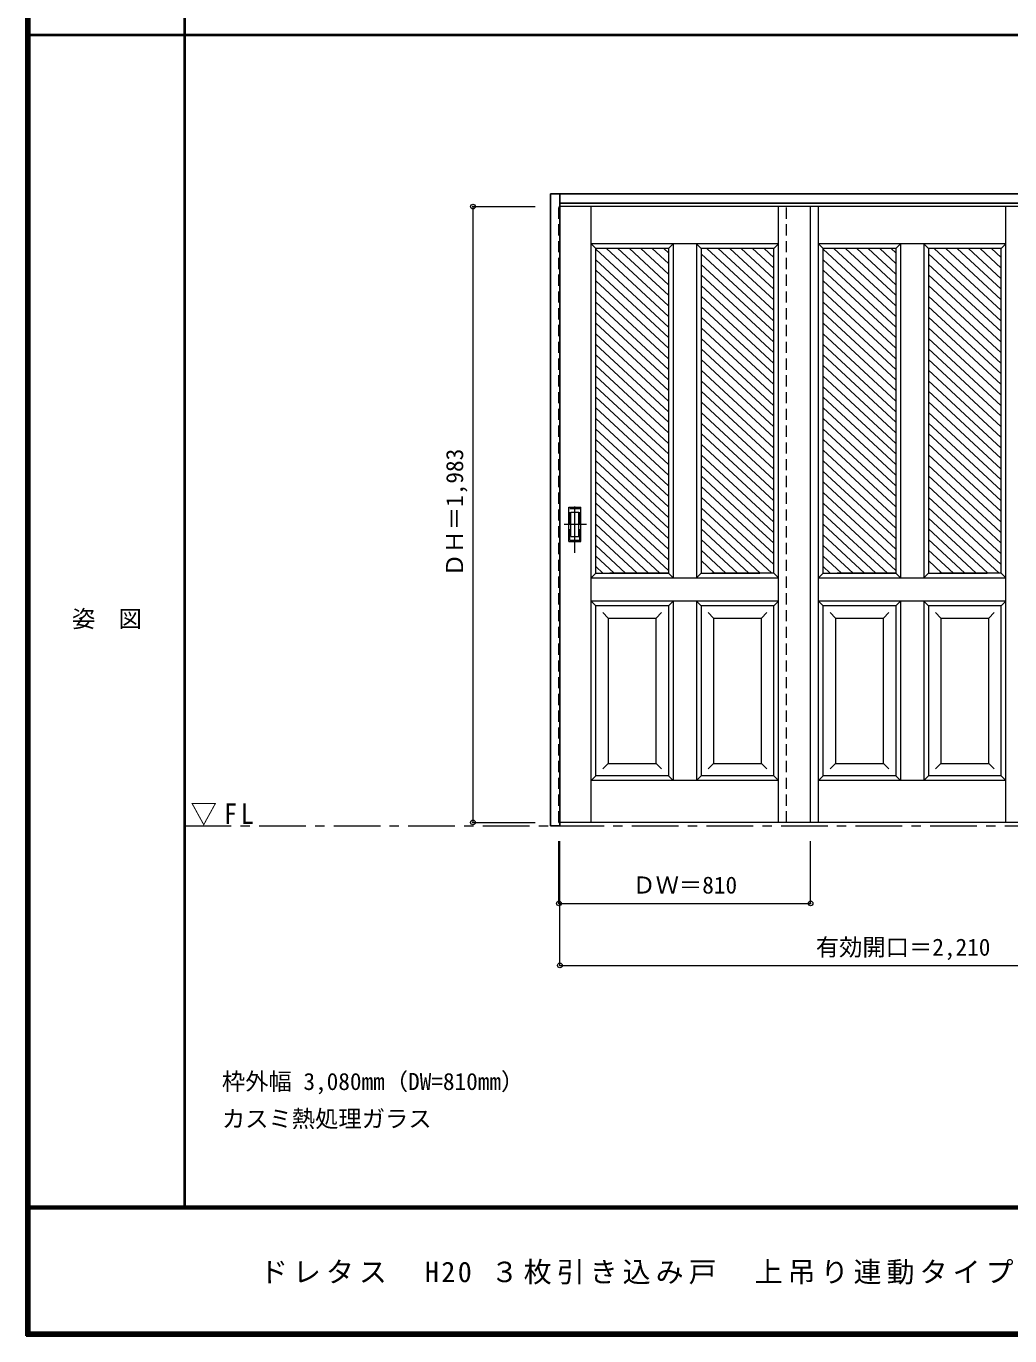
# Model space of a CAD drawing. Units: millimetres, scale not verified. Extents: x -6000 to 5700, y -4307 to 4175.
# Drawn here: x -6000 to -2834, y -4205 to 12 of the extents above; entities that cross this region are included whole.
import ezdxf
from ezdxf.enums import TextEntityAlignment as Align

# ---------------------------------------------------------------- set-up
doc = ezdxf.new("R2010")
doc.units = ezdxf.units.MM
doc.header["$LTSCALE"] = 30
doc.header["$PDMODE"] = 32
doc.header["$PDSIZE"] = 15
doc.linetypes.add('CHAIN1', pattern=[8, 5, -1, 1, -1])
doc.linetypes.add('DASHED1', pattern=[1.8, 1.2, -0.6])
for name, color, linetype, lineweight in [('0-1_通り芯', 7, 'CHAIN1', 18), ('0-2_扉', 7, 'Continuous', 18), ('0-4_枠', 3, 'Continuous', 25), ('0-6_引手', 7, 'Continuous', 18), ('0-B_寸法', 7, 'Continuous', 9), ('0-C_ハッチ', 4, 'Continuous', 9), ('F-1_枠', 6, 'Continuous', 40)]:
    doc.layers.add(name, color=color, linetype=linetype, lineweight=lineweight)
doc.layers.add('0-A_文字', color=7, linetype='Continuous')
doc.layers.add('F-A_文字', color=7, linetype='Continuous')
doc.styles.add('ＭＳ ゴシック', font='')
doc.styles.get('ＭＳ ゴシック').set_extended_font_data('MS Gothic')

msp = doc.modelspace()

# ---------------------------------------------------------------- linework, layer by layer
at = {"layer": '0-1_通り芯'}
msp.add_line((-5490, -2562.5), (100, -2562.5), dxfattribs=at)
at = {"layer": '0-2_扉', "color": 4, "linetype": 'DASHED1', "lineweight": 9}
for p, q in [((-4285, -2552), (-4285, -569)), ((-4285, -569), (-4282, -569)), ((-4285, -2552), (-4282, -2552))]:
    msp.add_line(p, q, dxfattribs=at)
at = {"layer": '0-2_扉'}
for p, q in [((-3475, -569), (-4282, -569)), ((-4181.5, -2552), (-4181.5, -569)), ((-3578.5, -2552), (-3578.5, -569)), ((-2743, -569), (-3550, -569)), ((-3475, -2552), (-3475, -569)), ((-3449.5, -2552), (-3449.5, -569)), ((-2846.5, -2552), (-2846.5, -569)), ((-4181.5, -689), (-4166.5, -704)), ((-3920, -689), (-4181.5, -689)), ((-3932.5, -704), (-4166.5, -704)), ((-4166.5, -1749), (-4166.5, -704)), ((-3932.5, -704), (-3917.79, -689.29)), ((-3932.5, -704), (-3932.5, -992)), ((-3578.5, -689), (-3920, -689)), ((-3917.5, -689), (-3917.5, -1764)), ((-3827.5, -704), (-3842.5, -689)), ((-3842.5, -689), (-3842.5, -1764)), ((-3827.5, -704), (-3827.5, -992)), ((-3593.5, -1617.76), (-3593.5, -704)), ((-3449.5, -689), (-3434.5, -704)), ((-3188, -689), (-3449.5, -689)), ((-3200.5, -704), (-3434.5, -704)), ((-3434.5, -1749), (-3434.5, -704)), ((-3200.5, -704), (-3185.79, -689.29)), ((-3200.5, -704), (-3200.5, -992)), ((-2846.5, -689), (-3188, -689)), ((-3185.5, -689), (-3185.5, -1764)), ((-3095.5, -704), (-3110.5, -689)), ((-3110.5, -689), (-3110.5, -1764)), ((-3095.5, -704), (-3095.5, -992)), ((-2861.5, -1617.76), (-2861.5, -704)), ((-3593.69, -887), (-3593.5, -887)), ((-2861.69, -887), (-2861.5, -887)), ((-3932.5, -992), (-3932.5, -1749)), ((-3827.5, -992), (-3827.5, -1749)), ((-3200.5, -992), (-3200.5, -1749)), ((-3095.5, -992), (-3095.5, -1749)), ((-3593.5, -1749), (-3593.5, -1606.95)), ((-2861.5, -1749), (-2861.5, -1606.95)), ((-4166.5, -1749), (-3932.5, -1749)), ((-3932.5, -1749), (-4121.5, -1749)), ((-3917.5, -1764), (-3932.5, -1749)), ((-3917.5, -1764), (-3578.5, -1764)), ((-3827.5, -1749), (-3842.5, -1764)), ((-3827.5, -1749), (-3638.5, -1749)), ((-3593.5, -1749), (-3792.5, -1749)), ((-3578.5, -1764), (-3593.5, -1749)), ((-3434.5, -1749), (-3200.5, -1749)), ((-3200.5, -1749), (-3389.5, -1749)), ((-3185.5, -1764), (-3200.5, -1749)), ((-3185.5, -1764), (-2846.5, -1764)), ((-3095.5, -1749), (-3110.5, -1764)), ((-3095.5, -1749), (-2906.5, -1749)), ((-2861.5, -1749), (-3060.5, -1749)), ((-2846.5, -1764), (-2861.5, -1749)), ((-3917.5, -1839), (-4181.5, -1839)), ((-3932.5, -1854), (-4166.5, -1854)), ((-3917.5, -1839), (-3932.5, -1854)), ((-3932.5, -1854), (-3932.5, -2402)), ((-3917.5, -1839), (-3917.5, -2417)), ((-3578.5, -1839), (-3917.5, -1839)), ((-3842.5, -1839), (-3842.5, -2417)), ((-3827.5, -1854), (-3842.5, -1839)), ((-3827.5, -1854), (-3827.5, -2402)), ((-3593.5, -2402), (-3593.5, -1854)), ((-3185.5, -1839), (-3449.5, -1839)), ((-3200.5, -1854), (-3434.5, -1854)), ((-3185.5, -1839), (-3200.5, -1854)), ((-3200.5, -1854), (-3200.5, -2402)), ((-3185.5, -1839), (-3185.5, -2417)), ((-2846.5, -1839), (-3185.5, -1839)), ((-3110.5, -1839), (-3110.5, -2417)), ((-3095.5, -1854), (-3110.5, -1839)), ((-3095.5, -1854), (-3095.5, -2402)), ((-2861.5, -2402), (-2861.5, -1854)), ((-4126.5, -1894), (-4144.18, -1876.32)), ((-4126.5, -1894), (-3972.5, -1894)), ((-4126.5, -1894), (-4126.5, -2362)), ((-3972.5, -1894), (-3954.82, -1876.32)), ((-3972.5, -2360.57), (-3972.5, -1894)), ((-3787.54, -1894), (-3805.21, -1876.32)), ((-3787.54, -1894), (-3633.5, -1894)), ((-3787.5, -1894), (-3787.5, -2362)), ((-3633.54, -1894), (-3615.86, -1876.32)), ((-3633.5, -2362), (-3633.5, -1894)), ((-3394.5, -1894), (-3412.18, -1876.32)), ((-3394.5, -1894), (-3240.5, -1894)), ((-3394.5, -1894), (-3394.5, -2362)), ((-3240.5, -1894), (-3222.82, -1876.32)), ((-3240.5, -2360.57), (-3240.5, -1894)), ((-3055.54, -1894), (-3073.21, -1876.32)), ((-3055.54, -1894), (-2901.5, -1894)), ((-3055.5, -1894), (-3055.5, -2362)), ((-2901.54, -1894), (-2883.86, -1876.32)), ((-2901.5, -2362), (-2901.5, -1894)), ((-3972.5, -2362), (-3972.5, -2360.57)), ((-3633.5, -2362), (-3633.5, -2360.57)), ((-3240.5, -2362), (-3240.5, -2360.57)), ((-2901.5, -2362), (-2901.5, -2360.57)), ((-4126.5, -2362), (-4144.18, -2379.68)), ((-4126.5, -2362), (-3972.5, -2362)), ((-3972.5, -2362), (-3954.82, -2379.68)), ((-3932.5, -2402), (-3917.5, -2417)), ((-3827.5, -2402), (-3842.5, -2417)), ((-3593.5, -2402), (-3827.5, -2402)), ((-3787.5, -2362), (-3805.18, -2379.68)), ((-3787.5, -2362), (-3633.5, -2362)), ((-3633.5, -2362), (-3615.82, -2379.68)), ((-3394.5, -2362), (-3412.18, -2379.68)), ((-3394.5, -2362), (-3240.5, -2362)), ((-3240.5, -2362), (-3222.82, -2379.68)), ((-3200.5, -2402), (-3185.5, -2417)), ((-3095.5, -2402), (-3110.5, -2417)), ((-2861.5, -2402), (-3095.5, -2402)), ((-3055.5, -2362), (-3073.18, -2379.68)), ((-3055.5, -2362), (-2901.5, -2362)), ((-2901.5, -2362), (-2883.82, -2379.68)), ((-3917.5, -2417), (-4181.5, -2417)), ((-3185.5, -2417), (-3449.5, -2417)), ((-3475, -2552), (-4282, -2552)), ((-2743, -2552), (-3550, -2552))]:
    msp.add_line(p, q, dxfattribs=at)
for points in [[(-3578.5, -689), (-3593.5, -704), (-3827.5, -704)], [(-2846.5, -689), (-2861.5, -704), (-3095.5, -704)], [(-4166.5, -1749), (-4181.5, -1764), (-3917.5, -1764)], [(-3434.5, -1749), (-3449.5, -1764), (-3185.5, -1764)], [(-4166.5, -2402), (-4166.5, -1854), (-4181.5, -1839)], [(-3578.5, -1839), (-3593.5, -1854), (-3827.5, -1854)], [(-3434.5, -2402), (-3434.5, -1854), (-3449.5, -1839)], [(-2846.5, -1839), (-2861.5, -1854), (-3095.5, -1854)], [(-3932.5, -2402), (-4166.5, -2402), (-4181.5, -2417)], [(-3593.5, -2402), (-3578.5, -2417), (-3917.5, -2417)], [(-3200.5, -2402), (-3434.5, -2402), (-3449.5, -2417)], [(-2861.5, -2402), (-2846.5, -2417), (-3185.5, -2417)]]:
    msp.add_lwpolyline(points, dxfattribs=at)
at = {"layer": '0-4_枠'}
for p, q in [((-4282, -2562.5), (-4282, -527.5)), ((-4282, -557.5), (-1262, -557.5))]:
    msp.add_line(p, q, dxfattribs=at)
at = {"layer": '0-4_枠', "color": 4, "linetype": 'DASHED1', "lineweight": 9}
msp.add_line((-3553, -2552), (-3553, -569), dxfattribs=at)
at = {"layer": '0-4_枠'}
for points in [[(-4282, -2562.5), (-4312, -2562.5), (-4312, -527.5)], [(-4312, -527.5), (-1232, -527.5), (-1232, -2562.5)]]:
    msp.add_lwpolyline(points, dxfattribs=at)
at = {"layer": '0-6_引手', "linetype": 'CHAIN1'}
for p, q in [((-4234, -1684.33), (-4234, -1513.48)), ((-4195.93, -1592.1), (-4268.44, -1592.1))]:
    msp.add_line(p, q, dxfattribs=at)
at = {"layer": '0-6_引手'}
for p, q in [((-4253, -1537.1), (-4215, -1537.1)), ((-4253, -1647.1), (-4253, -1537.1)), ((-4246.5, -1553.1), (-4221.5, -1553.1)), ((-4246.5, -1631.1), (-4246.5, -1553.1)), ((-4221.5, -1631.1), (-4221.5, -1553.1)), ((-4215, -1647.1), (-4215, -1537.1)), ((-4246.5, -1631.1), (-4221.5, -1631.1)), ((-4253, -1647.1), (-4215, -1647.1))]:
    msp.add_line(p, q, dxfattribs=at)
at = {"layer": '0-6_引手', "linetype": 'DASHED1'}
for p, q in [((-4218, -1643.1), (-4218, -1541.1)), ((-4250, -1643.1), (-4218, -1643.1))]:
    msp.add_line(p, q, dxfattribs=at)
msp.add_lwpolyline([(-4250, -1643.1), (-4250, -1541.1), (-4218, -1541.1)], dxfattribs=at)
at = {"layer": '0-B_寸法', "color": 4}
for p, q in [((-4562, -569), (-4562, -2552)), ((-4562, -569), (-4362, -569)), ((-4562, -2552), (-4362, -2552)), ((-4285, -2812.5), (-4285, -2612.5)), ((-4282, -3012.5), (-4282, -2612.5)), ((-3475, -2812.5), (-3475, -2612.5)), ((-4285, -2812.5), (-3475, -2812.5)), ((-4282, -3012.5), (-2072, -3012.5))]:
    msp.add_line(p, q, dxfattribs=at)
at = {"layer": '0-B_寸法'}
for p in [(-4562, -569), (-4562, -2552), (-4285, -2812.5), (-3475, -2812.5), (-4282, -3012.5)]:
    msp.add_point(p, dxfattribs=at)
at = {"layer": '0-C_ハッチ'}
for p, q in [((-4166.5, -705.94), (-3932.5, -922.61)), ((-4131.8, -704), (-3932.5, -888.54)), ((-4095, -704), (-3932.5, -854.46)), ((-4058.21, -704), (-3932.5, -820.39)), ((-4021.41, -704), (-3932.5, -786.32)), ((-3984.61, -704), (-3932.5, -752.25)), ((-3947.82, -704), (-3932.5, -718.18)), ((-3808.83, -704), (-3593.5, -903.38)), ((-3772.03, -704), (-3593.5, -869.31)), ((-3735.24, -704), (-3593.5, -835.24)), ((-3698.44, -704), (-3593.5, -801.17)), ((-3661.64, -704), (-3593.5, -767.1)), ((-3624.85, -704), (-3593.5, -733.03)), ((-3434.5, -705.94), (-3200.5, -922.61)), ((-3399.8, -704), (-3200.5, -888.54)), ((-3363, -704), (-3200.5, -854.46)), ((-3326.21, -704), (-3200.5, -820.39)), ((-3289.41, -704), (-3200.5, -786.32)), ((-3252.61, -704), (-3200.5, -752.25)), ((-3215.82, -704), (-3200.5, -718.18)), ((-3076.83, -704), (-2861.5, -903.38)), ((-3040.03, -704), (-2861.5, -869.31)), ((-3003.24, -704), (-2861.5, -835.24)), ((-2966.44, -704), (-2861.5, -801.17)), ((-2929.64, -704), (-2861.5, -767.1)), ((-2892.85, -704), (-2861.5, -733.03)), ((-4166.5, -740.01), (-3932.5, -956.68)), ((-3827.5, -720.78), (-3593.5, -937.45)), ((-3827.5, -754.86), (-3593.5, -971.52)), ((-3434.5, -740.01), (-3200.5, -956.68)), ((-3095.5, -720.78), (-2861.5, -937.45)), ((-3095.5, -754.86), (-2861.5, -971.52)), ((-4166.5, -774.08), (-3932.5, -990.75)), ((-3827.5, -788.93), (-3593.5, -1005.59)), ((-3434.5, -774.08), (-3200.5, -990.75)), ((-3095.5, -788.93), (-2861.5, -1005.59)), ((-4166.5, -808.15), (-3932.5, -1024.82)), ((-4166.5, -842.22), (-3932.5, -1058.89)), ((-3827.5, -823), (-3593.5, -1039.66)), ((-3434.5, -808.15), (-3200.5, -1024.82)), ((-3434.5, -842.22), (-3200.5, -1058.89)), ((-3095.5, -823), (-2861.5, -1039.66)), ((-4166.5, -876.3), (-3932.5, -1092.96)), ((-3827.5, -857.07), (-3593.5, -1073.74)), ((-3434.5, -876.3), (-3200.5, -1092.96)), ((-3095.5, -857.07), (-2861.5, -1073.74)), ((-4166.5, -910.37), (-3932.5, -1127.03)), ((-3827.5, -891.14), (-3593.5, -1107.81)), ((-3827.5, -925.21), (-3593.5, -1141.88)), ((-3434.5, -910.37), (-3200.5, -1127.03)), ((-3095.5, -891.14), (-2861.5, -1107.81)), ((-3095.5, -925.21), (-2861.5, -1141.88)), ((-4166.5, -944.44), (-3932.5, -1161.1)), ((-3827.5, -959.28), (-3593.5, -1175.95)), ((-3434.5, -944.44), (-3200.5, -1161.1)), ((-3095.5, -959.28), (-2861.5, -1175.95)), ((-4166.5, -978.51), (-3932.5, -1195.18)), ((-3827.5, -993.35), (-3593.5, -1210.02)), ((-3434.5, -978.51), (-3200.5, -1195.18)), ((-3095.5, -993.35), (-2861.5, -1210.02)), ((-4166.5, -1012.58), (-3932.5, -1229.25)), ((-4166.5, -1046.65), (-3932.5, -1263.32)), ((-3827.5, -1027.42), (-3593.5, -1244.09)), ((-3434.5, -1012.58), (-3200.5, -1229.25)), ((-3434.5, -1046.65), (-3200.5, -1263.32)), ((-3095.5, -1027.42), (-2861.5, -1244.09)), ((-4166.5, -1080.72), (-3932.5, -1297.39)), ((-3827.5, -1061.5), (-3593.5, -1278.16)), ((-3827.5, -1095.57), (-3593.5, -1312.23)), ((-3434.5, -1080.72), (-3200.5, -1297.39)), ((-3095.5, -1061.5), (-2861.5, -1278.16)), ((-3095.5, -1095.57), (-2861.5, -1312.23)), ((-4166.5, -1114.79), (-3932.5, -1331.46)), ((-3827.5, -1129.64), (-3593.5, -1346.3)), ((-3434.5, -1114.79), (-3200.5, -1331.46)), ((-3095.5, -1129.64), (-2861.5, -1346.3)), ((-4166.5, -1148.86), (-3932.5, -1365.53)), ((-3827.5, -1163.71), (-3593.5, -1380.38)), ((-3434.5, -1148.86), (-3200.5, -1365.53)), ((-3095.5, -1163.71), (-2861.5, -1380.38)), ((-4166.5, -1182.93), (-3932.5, -1399.6)), ((-4166.5, -1217.01), (-3932.5, -1433.67)), ((-3827.5, -1197.78), (-3593.5, -1414.45)), ((-3434.5, -1182.93), (-3200.5, -1399.6)), ((-3434.5, -1217.01), (-3200.5, -1433.67)), ((-3095.5, -1197.78), (-2861.5, -1414.45)), ((-4166.5, -1251.08), (-3932.5, -1467.74)), ((-3827.5, -1231.85), (-3593.5, -1448.52)), ((-3434.5, -1251.08), (-3200.5, -1467.74)), ((-3095.5, -1231.85), (-2861.5, -1448.52)), ((-4166.5, -1285.15), (-3932.5, -1501.81)), ((-3827.5, -1265.92), (-3593.5, -1482.59)), ((-3827.5, -1299.99), (-3593.5, -1516.66)), ((-3434.5, -1285.15), (-3200.5, -1501.81)), ((-3095.5, -1265.92), (-2861.5, -1482.59)), ((-3095.5, -1299.99), (-2861.5, -1516.66)), ((-4166.5, -1319.22), (-3932.5, -1535.89)), ((-3827.5, -1334.06), (-3593.5, -1550.73)), ((-3434.5, -1319.22), (-3200.5, -1535.89)), ((-3095.5, -1334.06), (-2861.5, -1550.73)), ((-4166.5, -1353.29), (-3932.5, -1569.96)), ((-4166.5, -1387.36), (-3932.5, -1604.03)), ((-3827.5, -1368.14), (-3593.5, -1584.8)), ((-3434.5, -1353.29), (-3200.5, -1569.96)), ((-3434.5, -1387.36), (-3200.5, -1604.03)), ((-3095.5, -1368.14), (-2861.5, -1584.8)), ((-4166.5, -1421.43), (-3932.5, -1638.1)), ((-3827.5, -1402.21), (-3611.77, -1601.96)), ((-3434.5, -1421.43), (-3200.5, -1638.1)), ((-3095.5, -1402.21), (-2879.77, -1601.96)), ((-4166.5, -1455.5), (-3932.5, -1672.17)), ((-3827.5, -1436.28), (-3642.19, -1607.87)), ((-3827.5, -1470.35), (-3593.5, -1687.02)), ((-3434.5, -1455.5), (-3200.5, -1672.17)), ((-3095.5, -1436.28), (-2910.19, -1607.87)), ((-3095.5, -1470.35), (-2861.5, -1687.02)), ((-4166.5, -1489.57), (-3932.5, -1706.24)), ((-3827.5, -1504.42), (-3593.5, -1721.09)), ((-3434.5, -1489.57), (-3200.5, -1706.24)), ((-3095.5, -1504.42), (-2861.5, -1721.09)), ((-4166.5, -1523.65), (-3932.5, -1740.31)), ((-4166.5, -1557.72), (-3959.91, -1749)), ((-3827.5, -1538.49), (-3600.15, -1749)), ((-3434.5, -1523.65), (-3200.5, -1740.31)), ((-3434.5, -1557.72), (-3227.91, -1749)), ((-3095.5, -1538.49), (-2868.15, -1749)), ((-4166.5, -1591.79), (-3996.71, -1749)), ((-3827.5, -1572.56), (-3636.95, -1749)), ((-3611.77, -1601.96), (-3593.5, -1618.87)), ((-3434.5, -1591.79), (-3264.71, -1749)), ((-3095.5, -1572.56), (-2904.95, -1749)), ((-2879.77, -1601.96), (-2861.5, -1618.87)), ((-4166.5, -1625.86), (-4033.51, -1749)), ((-3827.5, -1606.63), (-3673.74, -1749)), ((-3827.5, -1640.7), (-3710.54, -1749)), ((-3642.19, -1607.87), (-3593.5, -1652.94)), ((-3434.5, -1625.86), (-3301.51, -1749)), ((-3095.5, -1606.63), (-2941.74, -1749)), ((-3095.5, -1640.7), (-2978.54, -1749)), ((-2910.19, -1607.87), (-2861.5, -1652.94)), ((-4166.5, -1659.93), (-4070.3, -1749)), ((-3827.5, -1674.77), (-3747.34, -1749)), ((-3434.5, -1659.93), (-3338.3, -1749)), ((-3095.5, -1674.77), (-3015.34, -1749)), ((-4166.5, -1694), (-4107.1, -1749)), ((-4166.5, -1728.07), (-4143.9, -1749)), ((-3827.5, -1708.85), (-3784.13, -1749)), ((-3434.5, -1694), (-3375.1, -1749)), ((-3434.5, -1728.07), (-3411.9, -1749)), ((-3095.5, -1708.85), (-3052.13, -1749))]:
    msp.add_line(p, q, dxfattribs=at)
at = {"layer": 'F-1_枠'}
for p, q in [((-6000, 4175), (-6000, -4205)), ((-5995, 4175), (-5995, -4205)), ((-5990, 4175), (-5990, -4205)), ((-5490, 4175), (-5490, -3790)), ((-6000, -15.5), (5700, -15.5)), ((5700, -3790), (-6000, -3790)), ((5700, -3795), (-6000, -3795)), ((5700, -4195), (-6000, -4195)), ((5700, -4200), (-6000, -4200)), ((5700, -4205), (-6000, -4205))]:
    msp.add_line(p, q, dxfattribs=at)

# ---------------------------------------------------------------- texts
at = {"layer": '0-A_文字', "style": 'ＭＳ ゴシック'}
for s, p in [('枠外幅 3,080mm（DW=810mm）', (-5370, -3430)), ('カスミ熱処理ガラス', (-5370, -3550))]:
    msp.add_text(s, height=54.99, dxfattribs=at).set_placement(p, align=Align.BOTTOM_LEFT)
at = {"layer": '0-A_文字', "insert": (-5471.25, -2562.5), "char_height": 65.98, "attachment_point": 7, "style": 'ＭＳ ゴシック'}
msp.add_mtext('\\T1.26;\\W0.95;▽FL', dxfattribs=at)
at = {"layer": '0-B_寸法', "style": 'ＭＳ ゴシック'}
msp.add_text('ＤＨ＝1,983', height=54.99, rotation=90, dxfattribs=at).set_placement((-4577, -1760.75), align=Align.BOTTOM_LEFT)
for s, p in [('ＤＷ＝810', (-4048.75, -2797.5)), ('有効開口＝2,210', (-3458.25, -2997.5))]:
    msp.add_text(s, height=54.99, dxfattribs=at).set_placement(p, align=Align.BOTTOM_LEFT)
at = {"layer": 'F-A_文字', "style": 'ＭＳ ゴシック'}
msp.add_text('姿\u3000図', height=54.99, dxfattribs=at).set_placement((-5852.5, -1940.25), align=Align.BOTTOM_LEFT)
at = {"layer": 'F-A_文字', "insert": (-5247.55, -4040), "char_height": 65.98, "attachment_point": 7, "style": 'ＭＳ ゴシック'}
msp.add_mtext('\\T1.18;ドレタス\u3000H20\\~３枚引き込み戸\u3000上吊り連動タイプ\u3000Ｂ－ＲＹ／ＹＹ／ＹＩ', dxfattribs=at)

doc.saveas('drawing.dxf')
